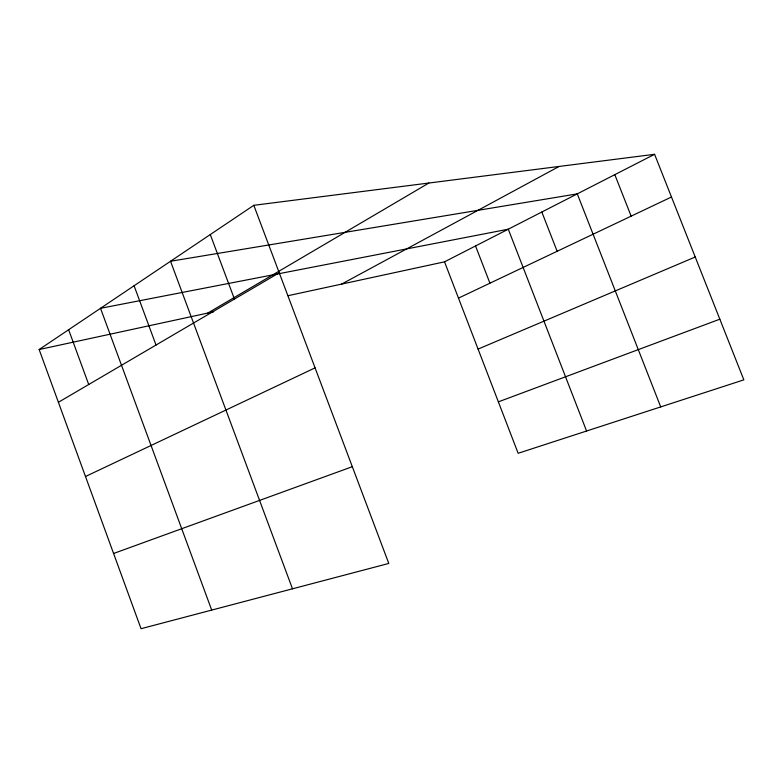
<?xml version="1.0" encoding="UTF-8"?>
<svg xmlns="http://www.w3.org/2000/svg" width="783" height="783" viewBox="0 0 783 783"><rect width="100%" height="100%" fill="white"/><g stroke="black" fill="none" stroke-linecap="round" stroke-linejoin="round"><path stroke-width="1.17" d="M253.8 205.312L388.789 563.447L141.038 628.7L39.15 349.541L253.8 205.312L654.578 154.3L743.85 379.863L518.14 453.288L444.529 261.835L288.085 295.69M207.828 313.053L428.878 183.036M58.402 402.286L279.228 272.787M341.574 284.112L559.101 166.456M444.529 261.835L654.578 154.3M458.476 298.127L671.481 197.003M85.484 476.504L315.069 367.873M478.08 349.091L695.235 257.01M498.36 401.855L719.841 319.19M113.584 553.483L352.321 466.697M39.15 349.541L213.739 311.771M614.812 174.668L631.137 216.147M660.715 406.906L577.286 193.871L170.537 261.258L292.48 588.806M541.836 212.027L557.144 251.284M586.575 431.022L508.284 229.194L100.518 308.306L211.694 610.084M475.545 245.96L489.933 283.192M210.284 234.548L234.44 299.047M134.079 285.756L156.023 345.029M68.63 329.731L88.714 384.512"/></g></svg>
